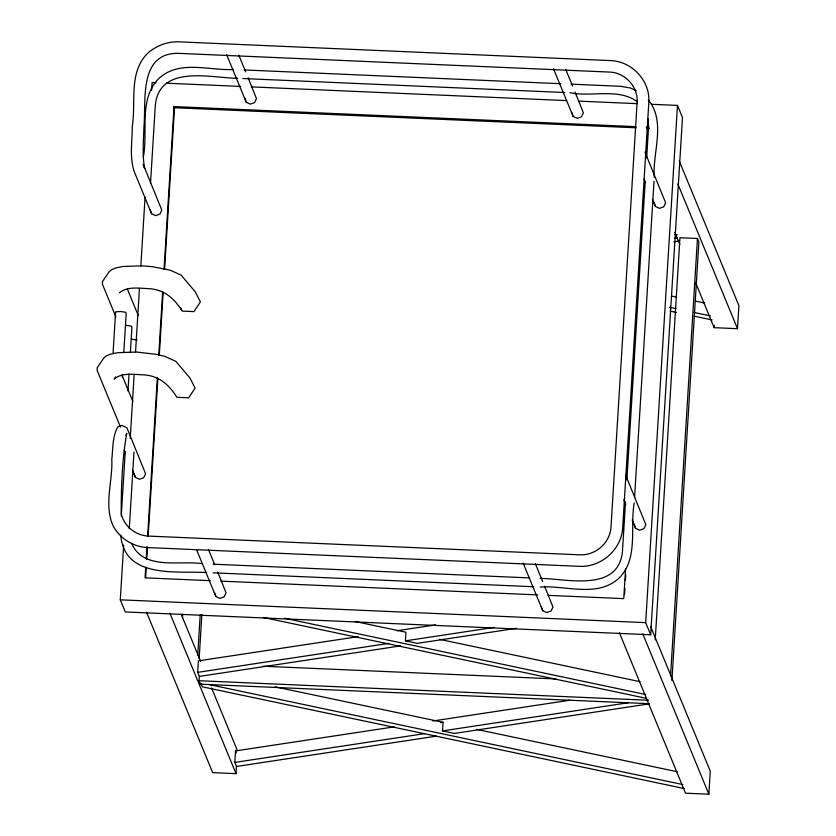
<?xml version="1.0" encoding="UTF-8"?>
<svg xmlns="http://www.w3.org/2000/svg" width="836" height="836" viewBox="0 0 836 836"><rect width="100%" height="100%" fill="white"/><g stroke="black" fill="none" stroke-linecap="round" stroke-linejoin="round"><path stroke-width="1.25" d="M113.048 353.44L115.608 311.849L120.426 311.483L125.724 312.288L126.194 313.437L123.801 352.437M122.275 377.14L122.443 374.538M127.992 391.008L129.037 374.11M130.395 352.008L131.91 327.304L131.44 326.155L126.142 325.35M121.272 516.011L125.233 451.628M143.343 157.116C148.338 131.21 138.024 97.885 159.78 77.643C180.357 59.805 209.47 70.841 233.683 69.492M651.411 104.281L677.484 105.409L682.49 117.542L650.68 634.785L125.296 611.952L120.3 599.82L123.665 545.093M130.238 438.263L134.157 374.423M135.526 352.269L139.445 288.43M140.814 266.287L145.056 197.233M151.629 90.392L152.11 82.576L156.018 82.743M129.277 528.686L133.99 452.025M150.522 183.22L155.318 105.263C159.446 63.964 211.059 78.03 237.654 78.312M145.704 567.425L145.067 577.843L210.275 580.675M146.269 558.312L146.979 546.598M147.627 536.179L157.387 377.36M158.756 355.227L162.675 291.44M164.034 269.307L174.045 106.58L635.768 126.644M145.621 577.697L146.258 567.278M146.739 559.472L147.46 547.758M148.181 536.033L157.868 378.52M159.31 355.081L163.156 292.6M164.598 269.161L174.525 107.739L174.045 106.58M182.447 618.065L182.687 614.167M197.714 655.278L200.201 614.93M648.694 703.661L200.504 684.193L199.072 680.723L199.344 676.408L197.672 672.363L198.383 660.868L358.289 636.624M199.146 658.737L201.863 614.491M146.551 612.234L212.668 772.642L236.024 773.655L236.463 766.466L234.791 762.422L235.501 750.927L394.205 726.86M516.554 628.296L417.258 643.365L405.408 640.857L405.941 632.235L355.028 621.493M649.342 703.849L454.376 733.423L442.526 730.915L443.059 722.294L275.096 686.837M625.516 501.913L622.465 551.415C618.337 592.724 566.724 578.658 540.129 578.376M626.875 479.77L645.225 181.422M646.667 157.973L648.59 126.706L648.005 118.576M625.579 568.699L623.74 598.639L548.092 595.357M624.534 594.595L624.941 588.084M625.422 580.268L625.736 575.063M634.231 502.875C629.727 527.809 639.049 559.712 618.003 579.045C596.267 597.604 565.606 585.231 540.192 587.029M634.555 497.671L654.013 181.213M654.254 177.305C652.414 152.173 666.302 121.69 648.255 99.881M650.68 634.785L645.674 622.642L677.484 105.409M655.205 639.916L679.94 237.737L697.454 238.5L698.886 241.97L671.904 680.588M670.556 675.822L697.454 238.5M679.25 160.972L738.909 305.694L737.488 328.684L714.143 327.67L714.289 325.277M619.403 632.779L685.51 793.186L708.865 794.2L710.276 771.21L650.627 626.488M125.87 435.253L126.748 433.309C122.119 459.685 121.168 486.865 121.22 513.534C123.906 526.189 135.61 535.552 148.432 536.085L579.651 554.822C595.441 555.689 610.175 542.877 611.011 526.993L637.116 102.462C638.328 86.725 625.025 72.46 609.339 72.063L178.131 53.326C138.285 52.981 146.321 101.125 143.938 127.135C143.531 140.887 142.11 154.932 144.68 168.548L143.238 164.462L161.818 210.149L159.864 214.141L155.632 215.646L151.609 213.786L134.439 172.122C129.308 157.607 132.266 141.681 132.266 126.623C136.247 102.138 127.981 71.07 148.798 52.302C157.011 45.468 167.357 41.643 178.068 41.8L610.813 60.61C632.1 61.415 650.209 80.82 648.84 102.222L622.642 528.258C621.232 549.816 601.168 567.257 579.703 566.348L146.969 547.538C132.872 546.681 119.83 538.394 113.153 525.928C103.643 504.892 112.85 481.212 111.805 459.204C113.069 448.409 112.254 436.674 117.845 426.935L122.035 425.388L126.978 427.969L145.61 473.761L143.646 477.753L139.424 479.258L135.39 477.398L132.464 470.271M115.587 376.931L114.145 379.042C121.742 372.563 133.112 374.403 142.381 374.789C158.401 375.364 168.381 383.87 176.918 397.299L188.643 397.811L195.112 388.113L189.866 377.903L175.832 361.34L164.911 356.408L156.656 354.391L136.561 352.04L117.698 352.698L110.843 354.056L106.12 355.937L103.664 358.205L97.206 367.704L97.091 370.327L120.478 427.06M119.454 292.83C127.041 286.361 138.41 288.201 147.679 288.587C163.699 289.151 173.689 297.668 182.217 311.096L193.942 311.598L200.41 301.9L195.164 291.691L181.13 275.138L170.21 270.195L152.288 266.674L141.859 265.827L122.996 266.485L116.141 267.854L111.418 269.735L108.973 272.003L102.504 281.492L102.4 284.125L115.828 316.719M673.931 241.792L679.093 241.008M396.975 630.752L435.66 624.889M197.672 672.363L388.771 643.386M405.408 640.857L494.337 627.376M199.344 676.408L400.622 645.883M432.912 720.987L569.682 700.244M440.509 722.68L443.059 722.294M234.791 762.422L424.604 733.632M442.526 730.915L628.327 702.742M236.463 766.466L436.455 736.14M244.102 69.942L560.695 83.704M571.124 84.154L620.636 86.307L630.469 88.02L636.269 90.706M242.858 78.532L564.791 92.524M569.995 92.754C591.7 97.31 618.431 87.623 637.46 101.825M166.448 83.203L240.758 86.432M251.187 86.881L566.672 100.592M578.407 101.104L637.074 103.654M646.207 127.103L648.809 127.208M174.525 107.739L636.248 127.803M646.677 128.253L649.29 128.368M674.589 234.623L677.202 234.738M674.715 238.041L677.327 238.155M202.573 563.704C179.886 560.172 143.343 570.769 131.639 543.4M212.992 564.164L529.71 577.927M206.659 572.535C176.009 570.789 124.418 578.993 120.76 535.082M213.17 572.817L533.681 586.747M220.714 581.125L537.663 594.898M120.3 599.82L645.674 622.642M262.671 666.198L555.825 678.937M199.072 680.723L648.569 700.255M131.858 339.217L137.146 340.022M671.517 296.059L676.627 297.135M695.761 301.179L704.696 303.06M669.49 307.272L675.875 308.62M693.755 312.403L710.36 315.904M670.044 311.086L676.408 312.434M694.225 316.186L712.042 319.948M439.496 639.321L640.031 681.664M284.595 618.264L645.716 694.507M263.298 617.459L646.103 698.279M476.614 729.379L677.15 771.722M208.248 684.37L682.834 784.565M684.496 788.609L202.26 686.795L201.006 683.764M553.495 68.751L573.162 116.476L577.195 118.336L581.417 116.831L583.382 112.839L575.032 92.002M652.477 199.323L655.424 206.482L659.447 208.352L663.679 206.847L665.644 202.855L645.005 152.194M226.598 54.549L246.265 102.274L250.288 104.134L254.52 102.629L256.474 98.638L248.135 77.8M632.194 519.971L635.632 528.321L639.655 530.181L643.887 528.686L645.852 524.694L625.704 475.224M523.096 563.004L542.773 610.719L546.796 612.589L551.028 611.085L552.983 607.093L544.644 586.255M196.69 549.994L215.866 596.517L219.889 598.377L224.121 596.873L226.086 592.891L217.736 572.043M180.471 307.69L181.631 309.957M677.839 183.962L737.488 328.684M674.871 232.398L679.846 244.457M695.751 283.049L714.143 327.67M644.117 179.05L645.591 182.624M565.69 69.336L572.576 86.035M623.834 499.688L625.798 504.463M642.748 633.792L708.865 794.2M535.301 563.589L542.668 581.48M238.793 55.134L245.679 71.833M127.323 288.963L138.254 315.496M208.394 549.377L214.789 564.885M122.025 375.165L132.955 401.698M124.146 450.092L125.609 453.655M181.266 614.387L200.65 661.422M211.581 687.955L237.434 750.665M235.501 750.927L236.337 752.954M169.907 613.248L236.024 773.655M653.971 202.343L655.424 206.482M571.709 112.337L573.162 116.476M634.179 524.182L635.632 528.321M541.31 606.581L542.773 610.719M244.802 98.136L246.265 102.274M150.146 209.648L151.609 213.786M214.403 592.379L215.866 596.517M133.938 473.26L135.39 477.398"/></g></svg>
